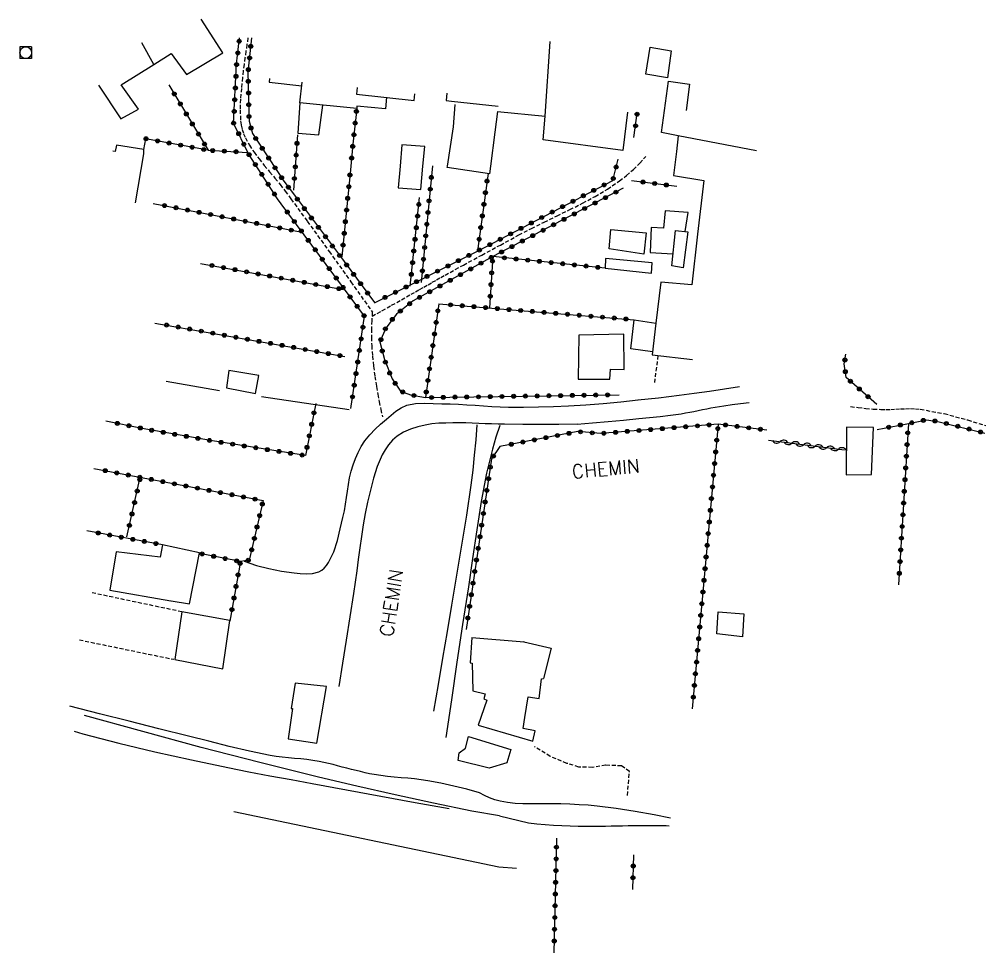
# Model space of a CAD drawing. Header units: millimetres. Extents: x 146000 to 147000, y 128274 to 129000.
# Drawn here: x 146367.9 to 146491.4, y 128444.8 to 128564.2 of the extents above; entities that cross this region are included whole.
import ezdxf
from ezdxf.enums import TextEntityAlignment as Align

# ---------------------------------------------------------------- set-up
doc = ezdxf.new("R2010")
doc.units = ezdxf.units.MM
doc.linetypes.add('DASHED', pattern=[0.75, 0.5, -0.25])
doc.layers.get('0').update_dxf_attribs({"linetype": 'CONTINUOUS'})
for name, color, linetype in [('W0070', 7, 'DASHED'), ('W0071', 7, 'CONTINUOUS'), ('W0101', 7, 'CONTINUOUS'), ('W0104', 1, 'CONTINUOUS'), ('W0112', 1, 'DASHED'), ('W0211', 2, 'CONTINUOUS'), ('W0214', 2, 'CONTINUOUS'), ('W0300', 7, 'CONTINUOUS'), ('W0310', 3, 'CONTINUOUS'), ('W0323', 7, 'CONTINUOUS'), ('W0330', 7, 'CONTINUOUS'), ('W0420', 7, 'CONTINUOUS'), ('W0989', 7, 'CONTINUOUS'), ('W1102', 7, 'CONTINUOUS')]:
    doc.layers.add(name, color=color, linetype=linetype)
doc.styles.get("Standard").update_dxf_attribs({"font": 'romans.shx', "width": 0.85})

# ---------------------------------------------------------------- blocks, each defined once
blk = doc.blocks.new('T420')
for p, q in [((0.75, 0.75), (-0.75, 0.75)), ((-0.75, 0.75), (-0.75, -0.75)), ((0.75, 0.75), (0.75, -0.75)), ((0.75, -0.75), (-0.75, -0.75))]:
    blk.add_line(p, q)
blk.add_ellipse((0, 0), major_axis=(-0.53, 0.53), ratio=1, start_param=3.926991, end_param=10.210176)
blk = doc.blocks.new('t310o')
at = {"color": 0, "linetype": 'Continuous'}
for centre, start, end in [((-0.5, 0.38), 216.8699, 323.1304), ((0.5, -0.37), 36.8699, 143.1303)]:
    blk.add_arc(centre, 0.625, start, end, dxfattribs=at)
blk = doc.blocks.new('t323o')
at = {"color": 0, "linetype": 'Continuous'}
for radius in [0.25, 0.15]:
    blk.add_circle((0, 0), radius, dxfattribs=at)

msp = doc.modelspace()

# ---------------------------------------------------------------- linework, layer by layer
at = {"layer": 'W0070'}
for points in [[(146397.1, 128561.81), (146397.1, 128561.77), (146396.97, 128560.93), (146396.84, 128560.08), (146396.71, 128559.24), (146396.6, 128558.39), (146396.49, 128557.55), (146396.4, 128556.7), (146396.27, 128555.33), (146396.14, 128553.95), (146396.08, 128552.56), (146396.16, 128551.17), (146396.24, 128550.61), (146396.37, 128550.06), (146396.54, 128549.53), (146396.77, 128549.01), (146397.28, 128548.07), (146397.87, 128547.16), (146398.51, 128546.3), (146399.18, 128545.47), (146399.87, 128544.66), (146400.55, 128543.84), (146401.23, 128543.02), (146401.87, 128542.18), (146402.59, 128541.19)], [(146412.98, 128526.18), (146414.23, 128526.88), (146415.47, 128527.58), (146416.72, 128528.28), (146417.96, 128528.98), (146418.5, 128529.29), (146419.04, 128529.6), (146419.58, 128529.9), (146420.12, 128530.21), (146420.66, 128530.52), (146421.21, 128530.82), (146421.75, 128531.13), (146422.29, 128531.43), (146424.64, 128532.73), (146427, 128534.01), (146429.37, 128535.29), (146431.73, 128536.57), (146433.34, 128537.41), (146434.98, 128538.22), (146436.61, 128539.02), (146438.25, 128539.81), (146439.88, 128540.64), (146441.49, 128541.51), (146443.06, 128542.45), (146444.58, 128543.48), (146445.5, 128544.18), (146446.37, 128544.94), (146447.19, 128545.75), (146447.96, 128546.62)], [(146402.59, 128541.19), (146404.68, 128538.32), (146407.48, 128534.46), (146410.26, 128530.58), (146413.01, 128526.68)], [(146412.99, 128526.69), (146412.92, 128525.62), (146412.88, 128524.55), (146412.88, 128523.48), (146412.92, 128522.41), (146413.01, 128521.09), (146413.15, 128519.78), (146413.33, 128518.48), (146413.52, 128517.18), (146413.69, 128516.2), (146413.87, 128515.23), (146414.07, 128514.26), (146414.3, 128513.3)], [(146474.15, 128514.63), (146475.11, 128514.5), (146476.08, 128514.39), (146477.05, 128514.31), (146478.02, 128514.26), (146478.65, 128514.24), (146479.28, 128514.26), (146479.91, 128514.28), (146480.54, 128514.32), (146481.17, 128514.35), (146481.8, 128514.36), (146482.43, 128514.34), (146483.06, 128514.28), (146486.12, 128513.72), (146489.11, 128512.91), (146491.42, 128512.18)]]:
    msp.add_lwpolyline(points, dxfattribs=at)
at = {"layer": 'W0071'}
for points in [[(146446.95, 128515.49), (146448.27, 128515.62), (146449.58, 128515.76), (146450.9, 128515.92), (146452.21, 128516.08), (146454.15, 128516.34), (146456.09, 128516.61), (146458.02, 128516.9), (146459.95, 128517.2)], [(146396.61, 128494.84), (146398.17, 128494.31), (146399.76, 128493.89), (146401.37, 128493.58), (146403, 128493.36), (146403.77, 128493.28), (146404.55, 128493.21), (146405.36, 128493.25), (146406.14, 128493.46), (146406.53, 128493.68), (146406.86, 128493.97), (146407.14, 128494.3), (146407.38, 128494.66), (146408.07, 128496.04), (146408.54, 128497.5), (146408.9, 128498.99), (146409.24, 128500.45), (146409.43, 128501.28), (146409.58, 128502.12), (146409.71, 128502.97), (146409.83, 128503.81), (146409.95, 128504.66), (146410.1, 128505.5), (146410.29, 128506.34), (146410.54, 128507.16), (146410.83, 128507.97), (146411.18, 128508.75), (146411.58, 128509.51), (146412.05, 128510.23), (146412.66, 128511), (146413.34, 128511.71), (146414.06, 128512.37), (146414.8, 128513.01), (146415.39, 128513.51), (146416, 128514.02), (146416.67, 128514.46), (146417.4, 128514.79), (146418.51, 128515.03), (146419.66, 128515.07), (146420.78, 128515.02), (146421.89, 128514.98), (146422.95, 128514.96), (146424.02, 128514.92), (146425.08, 128514.86), (146426.14, 128514.78), (146427.2, 128514.71), (146428.27, 128514.64), (146429.33, 128514.59), (146430.39, 128514.56), (146432.31, 128514.55), (146434.23, 128514.57), (146436.15, 128514.62), (146438.06, 128514.71), (146440.3, 128514.85), (146442.53, 128515.02), (146444.76, 128515.24), (146446.99, 128515.49)], [(146439.17, 128512.36), (146441.15, 128512.53), (146443.13, 128512.7), (146445.1, 128512.89), (146447.07, 128513.09), (146448.43, 128513.22), (146449.78, 128513.36), (146451.14, 128513.52), (146452.49, 128513.71), (146453.03, 128513.8), (146453.58, 128513.9), (146454.12, 128514.01), (146454.66, 128514.12), (146455.2, 128514.24), (146455.75, 128514.35), (146456.29, 128514.46), (146456.84, 128514.55), (146457.92, 128514.72), (146459, 128514.87), (146460.08, 128515.01), (146461.17, 128515.13)], [(146439.17, 128512.36), (146436.86, 128512.33), (146434.54, 128512.32), (146432.22, 128512.32), (146429.9, 128512.35), (146429.08, 128512.37), (146428.25, 128512.4), (146427.43, 128512.43), (146426.6, 128512.47), (146425.78, 128512.51), (146424.95, 128512.54), (146424.13, 128512.55), (146423.3, 128512.54), (146422.41, 128512.52), (146421.52, 128512.48), (146420.62, 128512.41), (146419.74, 128512.25), (146418.81, 128512.02), (146417.89, 128511.74), (146417, 128511.35), (146416.17, 128510.84), (146415.58, 128510.33), (146415.08, 128509.74), (146414.64, 128509.1), (146414.26, 128508.43), (146413.61, 128506.97), (146413.13, 128505.45), (146412.75, 128503.92), (146412.4, 128502.39), (146412.09, 128500.94), (146411.83, 128499.48), (146411.6, 128498.02), (146411.39, 128496.55), (146411.2, 128495.08), (146411.01, 128493.62), (146410.81, 128492.15), (146410.59, 128490.69), (146410.13, 128487.72), (146409.66, 128484.76), (146409.2, 128481.8), (146408.73, 128478.83)], [(146420.87, 128475.66), (146421.45, 128479.05), (146422.02, 128482.44), (146422.59, 128485.83), (146423.15, 128489.22), (146423.8, 128493.05), (146424.46, 128496.89), (146425.09, 128500.72), (146425.64, 128504.57), (146425.88, 128506.5), (146426.08, 128508.42), (146426.26, 128510.35), (146426.4, 128512.29)], [(146429.28, 128512.21), (146428.8, 128510.7), (146428.36, 128509.18), (146427.97, 128507.65), (146427.61, 128506.1), (146426.91, 128502.49), (146426.34, 128498.85), (146425.82, 128495.2), (146425.28, 128491.56), (146424.54, 128486.74), (146423.81, 128481.93), (146423.1, 128477.11), (146422.4, 128472.28)]]:
    msp.add_lwpolyline(points, dxfattribs=at)
at = {"layer": 'W0101'}
for points in [[(146385.05, 128558.4), (146387.26, 128559.78), (146389.23, 128557.09), (146393.87, 128559.89), (146391.12, 128564.16)], [(146429, 128552.36), (146435.1, 128551.76), (146435.73, 128561.33)], [(146377.98, 128555.75), (146380.83, 128551.42), (146383.12, 128552.67), (146380.9, 128555.8), (146385.05, 128558.4)], [(146399.86, 128556.57), (146399.82, 128556.14), (146403.98, 128555.66)], [(146411.05, 128555.45), (146410.98, 128554.6), (146418.34, 128553.79), (146418.44, 128554.64)], [(146422.54, 128554.73), (146422.43, 128553.77), (146423.11, 128553.69), (146429.1, 128553.03)], [(146452.12, 128549.27), (146451.88, 128547.27)], [(146382.72, 128540.7), (146383.8, 128546.96), (146383.77, 128547.49), (146380.27, 128548.07), (146380.1, 128547.23), (146379.82, 128547.28)], [(146451.88, 128547.27), (146451.5, 128544.16), (146455.39, 128543.54)], [(146455.39, 128543.54), (146454.59, 128536.69)], [(146454.59, 128536.69), (146453.85, 128530.2)], [(146453.85, 128530.2), (146449.9, 128530.53), (146449.26, 128525.3)], [(146449.26, 128525.3), (146448.77, 128521.23), (146453.95, 128520.63)]]:
    msp.add_lwpolyline(points, dxfattribs=at)
at = {"layer": 'W0104'}
for points in [[(146450.72, 128556.67), (146447.98, 128557.15), (146448.5, 128560.58), (146451.19, 128560.11)], [(146448, 128536.85), (146447.71, 128534.1), (146443.3, 128534.78), (146443.49, 128537.29)], [(146453.34, 128536.99), (146452.76, 128532.36), (146451.28, 128532.61), (146451.74, 128537.14)], [(146448.68, 128531.68), (146448.79, 128533.02), (146442.83, 128533.57), (146442.75, 128532.34)], [(146445.19, 128519.38), (146445.14, 128523.89), (146439.39, 128523.74), (146439.31, 128518.11), (146443.37, 128518.12), (146443.44, 128519.4)], [(146398.49, 128518.58), (146394.64, 128519.25), (146394.34, 128517.02), (146398.05, 128516.31)], [(146473.62, 128511.97), (146473.56, 128505.9), (146476.8, 128505.92), (146477.07, 128511.94)], [(146386.15, 128496.95), (146385.86, 128495.35), (146380.26, 128496.02), (146379.45, 128491.12), (146387.23, 128489.77), (146387.26, 128489.77), (146389.62, 128489.38), (146390.91, 128495.92)], [(146394.78, 128487.25), (146388.66, 128488.36), (146387.73, 128482.28), (146393.88, 128481.08)], [(146460.49, 128488.09), (146460.33, 128485.18), (146457.06, 128485.53), (146457.21, 128488.37)], [(146407.14, 128478.83), (146403.14, 128479.25), (146402.6, 128475.99), (146402.79, 128475.98), (146402.22, 128472.1), (146405.89, 128471.55)], [(146425.29, 128472.41), (146430.72, 128470.74), (146430.18, 128469.06), (146427.92, 128468.38), (146423.98, 128469.34), (146424.11, 128470.32), (146424.91, 128470.94)]]:
    msp.add_lwpolyline(points, close=True, dxfattribs=at)
for points in [[(146414.82, 128554.18), (146414.68, 128552.7), (146411.03, 128553.06), (146411.03, 128553.03), (146411.01, 128552.76), (146403.73, 128553.46), (146404.03, 128556.13)], [(146452.12, 128549.27), (146449.97, 128549.68), (146450.85, 128556.24), (146453.53, 128555.86), (146453.12, 128552.49)], [(146403.73, 128553.46), (146403.47, 128549.58), (146406.14, 128549.38), (146406.66, 128553.18)], [(146422.61, 128545.38), (146423.37, 128550.39), (146423.6, 128553.25)], [(146429.01, 128552.35), (146428.65, 128549.72), (146428.09, 128545.38)], [(146429.01, 128552.35), (146429, 128552.25)], [(146445.64, 128552.29), (146445.01, 128547.39), (146434.85, 128548.76), (146435.1, 128551.76)], [(146416.75, 128548.11), (146416.54, 128545.38)], [(146419.46, 128545.38), (146419.7, 128547.9), (146416.75, 128548.11)], [(146416.54, 128545.38), (146416.32, 128542.6), (146419.18, 128542.41), (146419.46, 128545.38)], [(146428.09, 128545.38), (146427.96, 128544.39), (146422.58, 128545.2), (146422.61, 128545.38)], [(146452.98, 128537.02), (146453.37, 128539.44), (146450.43, 128539.64), (146450.23, 128537.44), (146448.65, 128537.55), (146448.52, 128534.35), (146451.44, 128534.17)], [(146448.81, 128521.63), (146446.05, 128521.99), (146446.48, 128525.73), (146449.26, 128525.3)], [(146425.71, 128485.09), (146425.5, 128481.84), (146425.76, 128481.8), (146425.86, 128478.27), (146427.44, 128477.88), (146427.27, 128477.22), (146427.63, 128477.07), (146426.55, 128473.87), (146433.51, 128471.82), (146433.83, 128473.14), (146432.27, 128473.46), (146432.5, 128474.85), (146432.93, 128477.49), (146434.31, 128477.26), (146434.61, 128479.8), (146434.87, 128479.82)], [(146425.71, 128485.09), (146432.4, 128484.51), (146432.38, 128484.51), (146435.86, 128483.7), (146434.87, 128479.82)]]:
    msp.add_lwpolyline(points, dxfattribs=at)
at = {"layer": 'W0112'}
for points in [[(146449.52, 128521.14), (146449.06, 128517.68)], [(146388.66, 128488.36), (146377.04, 128490.82)], [(146375.54, 128484.78), (146387.6, 128482.29)], [(146445.62, 128464.88), (146445.88, 128467.96), (146444.86, 128468.66), (146442.83, 128468.74), (146441.14, 128468.46), (146439.41, 128468.51), (146437.87, 128468.98), (146435.74, 128469.87), (146433.75, 128471.12)]]:
    msp.add_lwpolyline(points, dxfattribs=at)
at = {"layer": 'W0211'}
for points in [[(146426.69, 128465.23), (146425.06, 128465.68), (146423.42, 128466.08), (146421.77, 128466.43), (146420.11, 128466.74), (146419.25, 128466.88), (146418.39, 128466.99), (146417.53, 128467.08), (146416.67, 128467.15), (146415.8, 128467.23), (146414.94, 128467.32), (146414.08, 128467.42), (146413.22, 128467.55), (146412.65, 128467.66), (146412.07, 128467.79), (146411.5, 128467.92), (146410.93, 128468.05), (146410.33, 128468.2), (146409.74, 128468.35), (146409.15, 128468.51), (146408.56, 128468.67), (146407.97, 128468.83), (146407.38, 128468.97), (146406.78, 128469.11), (146406.18, 128469.23), (146405.4, 128469.36), (146404.62, 128469.46), (146403.84, 128469.55), (146403.05, 128469.62), (146402.27, 128469.69), (146401.49, 128469.77), (146400.7, 128469.87), (146399.93, 128470), (146397.3, 128470.53), (146394.68, 128471.15), (146392.09, 128471.82), (146389.49, 128472.47), (146385.69, 128473.41), (146381.89, 128474.36), (146378.1, 128475.33), (146374.32, 128476.31)], [(146374.86, 128473.08), (146375.97, 128472.76), (146380.58, 128471.55), (146385.21, 128470.45), (146389.86, 128469.42), (146394.51, 128468.43), (146397.21, 128467.89), (146399.91, 128467.38), (146402.61, 128466.9), (146405.31, 128466.41), (146409.69, 128465.6), (146414.07, 128464.79), (146418.46, 128463.99), (146422.84, 128463.19)], [(146451.12, 128461.95), (146449.03, 128462.39), (146446.61, 128462.84), (146444.18, 128463.21), (146441.73, 128463.52), (146440.58, 128463.63), (146439.43, 128463.69), (146438.27, 128463.74), (146437.12, 128463.79), (146436.15, 128463.82), (146435.18, 128463.82), (146434.21, 128463.81), (146433.24, 128463.8), (146432.26, 128463.81), (146431.28, 128463.86), (146430.3, 128463.96), (146429.34, 128464.14), (146428.64, 128464.32), (146427.97, 128464.57), (146427.32, 128464.87), (146426.69, 128465.23)]]:
    msp.add_lwpolyline(points, dxfattribs=at)
at = {"layer": 'W0214'}
for points in [[(146425.72, 128462.87), (146420.8, 128463.89), (146415.9, 128464.96), (146411, 128466.07), (146406.12, 128467.23), (146398.61, 128469.1), (146391.11, 128471.03), (146383.64, 128473.04), (146376.18, 128475.12)], [(146429.26, 128462.26), (146425.72, 128462.87)], [(146429.26, 128462.26), (146432.98, 128461.36)], [(146432.98, 128461.36), (146434.04, 128461.25), (146435.11, 128461.16), (146436.17, 128461.08), (146437.24, 128461.02), (146438.28, 128460.98), (146439.31, 128460.95), (146440.35, 128460.94), (146441.39, 128460.93), (146442.11, 128460.94), (146442.83, 128460.95), (146443.55, 128460.97), (146444.27, 128460.99), (146444.99, 128461.01), (146445.71, 128461.03), (146446.44, 128461.05), (146447.16, 128461.05), (146448.86, 128461.05), (146450.56, 128461.02), (146450.93, 128461.01)]]:
    msp.add_lwpolyline(points, dxfattribs=at)
at = {"layer": 'W0300'}
for points in [[(146393.45, 128516.64), (146386.62, 128517.81)], [(146410.03, 128514.2), (146398.82, 128515.88)]]:
    msp.add_lwpolyline(points, dxfattribs=at)
at = {"layer": 'W0310'}
msp.add_lwpolyline([(146463.65, 128510.32), (146473.36, 128509.07)], dxfattribs=at)
at = {"layer": 'W0323'}
for points in [[(146401.34, 128540.56), (146400.87, 128541.2), (146397.18, 128546.94), (146395.26, 128550.87), (146395.65, 128558.47), (146396.02, 128561.81)], [(146397.57, 128561.81), (146397.1, 128557.38), (146397.25, 128551.14), (146397.68, 128549.54), (146401.68, 128543.46), (146403.17, 128541.48)], [(146386.97, 128555.79), (146392.02, 128547.4), (146397.08, 128547.14)], [(146411, 128552.76), (146410.52, 128548.21), (146410.2, 128544.92)], [(146446.45, 128549.05), (146446.87, 128552.16)], [(146403.45, 128549.4), (146402.93, 128542.3)], [(146392.02, 128547.4), (146388.01, 128548.15), (146383.98, 128548.89), (146383.73, 128547.5)], [(146413.28, 128527.91), (146426.43, 128534.5), (146443.74, 128543.56), (146444.43, 128546.25)], [(146410.2, 128544.92), (146409.11, 128533.79)], [(146420.68, 128545.4), (146419.26, 128530.49)], [(146420.68, 128545.4), (146420.68, 128545.38)], [(146427.79, 128544.42), (146426.45, 128534.55)], [(146446.12, 128543.52), (146451.93, 128542.81)], [(146445.08, 128542.54), (146428.4, 128533.81), (146418.24, 128528.14), (146416.09, 128526.44), (146414.71, 128524.67), (146413.97, 128522.89), (146414.54, 128520.63), (146415.52, 128518.15), (146416.62, 128516.59), (146417.89, 128516.12), (146419.78, 128515.77)], [(146384.96, 128540.62), (146404.01, 128536.92)], [(146410.24, 128514.39), (146412, 128526.17), (146401.34, 128540.56)], [(146403.17, 128541.48), (146408.66, 128534.14), (146413.29, 128527.93)], [(146417.83, 128530.04), (146419.03, 128541.35)], [(146428.4, 128533.81), (146427.98, 128527.24)], [(146442.75, 128532.34), (146428.4, 128533.81)], [(146391.01, 128532.94), (146409.28, 128529.59)], [(146421.5, 128527.76), (146419.78, 128515.77), (146444.57, 128516.13)], [(146421.5, 128527.76), (146446.48, 128525.73)], [(146385.21, 128525.31), (146409.47, 128521.03)], [(146477.51, 128514.88), (146473.57, 128518.35), (146473.34, 128520.08), (146473.54, 128521.33)], [(146405.77, 128515), (146404.44, 128508.35), (146392.55, 128510.22), (146383.58, 128511.8), (146383.59, 128511.83), (146378.93, 128512.76)], [(146457.22, 128512.37), (146442.17, 128511.17), (146439.26, 128511.42), (146429.3, 128509.52)], [(146463.42, 128511.62), (146457.22, 128512.37), (146453.9, 128475.96)], [(146477.56, 128511.7), (146481.11, 128512.38), (146483.9, 128512.94), (146485.46, 128512.69), (146491.33, 128511.23)], [(146481.54, 128512.46), (146480.29, 128491.8)], [(146429.3, 128509.52), (146428.23, 128507.92), (146424.99, 128486.1)], [(146377.37, 128506.7), (146399.03, 128502.59), (146397.27, 128494.98), (146396.13, 128494.79), (146391.16, 128495.78)], [(146381.61, 128497.95), (146383.33, 128505.57)], [(146386.15, 128496.95), (146376.48, 128498.72)], [(146396.13, 128494.79), (146394.78, 128487.18)], [(146436.56, 128459.39), (146436.22, 128444.76)], [(146446.4, 128457.27), (146446.27, 128452.85)]]:
    msp.add_lwpolyline(points, dxfattribs=at)
at = {"layer": 'W0330'}
msp.add_lwpolyline([(146395.3, 128462.83), (146429.17, 128455.73), (146431.45, 128455.57)], dxfattribs=at)
at = {"layer": 'W1102'}
for points in [[(146385.05, 128558.4), (146383.52, 128561.14)], [(146462.11, 128547.34), (146452.12, 128549.27)]]:
    msp.add_lwpolyline(points, dxfattribs=at)

# ---------------------------------------------------------------- block references
at = {"layer": 'W0310', "rotation": 352.6933466121687}
for p in [(146465.14, 128510.13), (146466.63, 128509.94), (146468.12, 128509.74), (146469.61, 128509.55), (146471.09, 128509.36), (146472.58, 128509.17)]:
    msp.add_blockref('t310o', p, dxfattribs=at)
at = {"layer": 'W0323'}
for p, rotation in [((146395.97, 128561.35), 83.56102492391973), ((146397.46, 128560.71), 263.9651186546635), ((146395.8, 128559.86), 83.56102492391973), ((146397.3, 128559.22), 263.9651186546635), ((146395.64, 128558.37), 87.07107188156024), ((146397.14, 128557.73), 263.9651186546635), ((146395.57, 128556.87), 87.07107188156024), ((146395.49, 128555.37), 87.07107188156024), ((146397.13, 128556.23), 271.3213406250007), ((146387.67, 128554.62), 301.0329845927503), ((146395.41, 128553.87), 87.07107188156024), ((146397.17, 128554.73), 271.3213406250007), ((146388.45, 128553.34), 301.0329845927503), ((146397.2, 128553.23), 271.3213406250007), ((146389.22, 128552.05), 301.0329845927503), ((146395.34, 128552.38), 87.07107188156024), ((146397.23, 128551.73), 271.3213406250007), ((146410.96, 128552.38), 264.0388601795943), ((146446.85, 128552.02), 82.22358150458615), ((146389.99, 128550.77), 301.0329845927503), ((146395.26, 128550.88), 87.07107188156024), ((146397.48, 128550.26), 285.1122519171682), ((146410.8, 128550.89), 264.0388601795943), ((146446.65, 128550.53), 82.22358150458615), ((146384.06, 128548.88), 169.5802348574308), ((146390.77, 128549.48), 301.0329845927503), ((146395.91, 128549.53), 116.055586597518), ((146398.09, 128548.91), 303.3756665869355), ((146410.64, 128549.39), 264.0388601795943), ((146385.54, 128548.61), 169.5802348574308), ((146387.01, 128548.33), 169.5802348574308), ((146388.49, 128548.06), 169.3846614404217), ((146389.96, 128547.79), 169.3846614404217), ((146391.54, 128548.2), 301.0329845927503), ((146396.57, 128548.18), 116.055586597518), ((146398.92, 128547.66), 303.3756665869355), ((146403.37, 128548.29), 265.8734600725784), ((146410.49, 128547.9), 264.4263620391487), ((146391.44, 128547.51), 169.3846614404217), ((146392.59, 128547.37), 357.0709842759931), ((146394.08, 128547.29), 357.0709842759931), ((146395.58, 128547.22), 357.0709842759931), ((146397.24, 128546.84), 122.765496385005), ((146399.74, 128546.41), 303.3756665869355), ((146403.26, 128546.79), 265.8734600725784), ((146410.35, 128546.41), 264.4263620391487), ((146398.05, 128545.58), 122.765496385005), ((146400.57, 128545.16), 303.3756665869355), ((146403.15, 128545.29), 265.8734600725784), ((146444.17, 128545.26), 75.71382015030207), ((146398.87, 128544.32), 122.765496385005), ((146401.39, 128543.9), 303.3756665869355), ((146410.13, 128544.24), 264.4263620390585), ((146420.54, 128543.93), 264.563838640476), ((146399.68, 128543.06), 122.765496385005), ((146402.27, 128542.68), 306.7970874146748), ((146403.04, 128543.8), 265.8734600725784), ((146409.99, 128542.75), 264.4263620390585), ((146427.66, 128543.46), 262.274213052121), ((146442.64, 128542.98), 27.61554626090872), ((146443.8, 128543.8), 75.71382015030207), ((146447.61, 128543.34), 352.9684118105341), ((146449.1, 128543.16), 352.9684118105341), ((146450.59, 128542.97), 352.9684118105341), ((146400.49, 128541.8), 122.765496385005), ((146420.4, 128542.43), 264.563838640476), ((146427.46, 128541.98), 262.274213052121), ((146439.98, 128541.59), 27.61554626090872), ((146441.31, 128542.28), 27.61554626090872), ((146444.14, 128542.05), 207.6321113699898), ((146386.43, 128540.33), 349.0293865043005), ((146403.41, 128541.15), 306.7970874143515), ((146409.84, 128541.26), 264.4263620390585), ((146418.94, 128540.48), 83.93031615157608), ((146420.25, 128540.94), 264.563838640476), ((146427.26, 128540.49), 262.274213052121), ((146437.32, 128540.2), 27.61554626090872), ((146438.65, 128540.89), 27.61554626090872), ((146441.48, 128540.66), 207.6321113699898), ((146442.81, 128541.35), 207.6321113699898), ((146387.9, 128540.05), 349.0293865043005), ((146389.37, 128539.76), 349.0293865043005), ((146390.85, 128539.47), 349.0293865043005), ((146392.32, 128539.19), 349.0293865043005), ((146402.13, 128539.5), 126.510800262325), ((146404.31, 128539.95), 306.7970874143515), ((146409.7, 128539.76), 264.4263620390585), ((146418.78, 128538.99), 83.93031615157608), ((146420.11, 128539.45), 264.563838640476), ((146427.06, 128539.01), 262.274213052121), ((146435.99, 128539.5), 27.61554626090872), ((146438.83, 128539.27), 207.6321113699898), ((146440.15, 128539.96), 207.6321113699898), ((146393.79, 128538.9), 349.0293865043005), ((146395.27, 128538.62), 349.0293865043005), ((146396.74, 128538.33), 349.0293865043005), ((146398.21, 128538.05), 349.0293865043005), ((146399.68, 128537.76), 349.0293865043005), ((146403.02, 128538.3), 126.510800262325), ((146405.21, 128538.75), 306.7970874143515), ((146409.55, 128538.27), 264.4263620390585), ((146419.97, 128537.95), 264.563838640476), ((146433.33, 128538.11), 27.61554626090872), ((146434.66, 128538.81), 27.61554626090872), ((146436.17, 128537.88), 207.6321113699898), ((146437.5, 128538.57), 207.6321113699898), ((146401.16, 128537.48), 349.0293865043005), ((146402.63, 128537.19), 349.0293865043005), ((146403.92, 128537.09), 126.510800262325), ((146406.11, 128537.55), 306.7970874143515), ((146409.41, 128536.78), 264.4263620390585), ((146418.62, 128537.5), 83.93031615157608), ((146426.86, 128537.52), 262.274213052121), ((146430.68, 128536.72), 27.61554626090872), ((146432.01, 128537.42), 27.61554626090872), ((146433.51, 128536.48), 207.6321113699898), ((146434.84, 128537.18), 207.6321113699898), ((146404.81, 128535.88), 126.510800262325), ((146407.01, 128536.35), 306.7970874143515), ((146409.26, 128535.28), 264.4263620390585), ((146418.46, 128536.01), 83.93031615157608), ((146419.83, 128536.46), 264.563838640476), ((146426.66, 128536.03), 262.274213052121), ((146428.02, 128535.33), 27.61554626090872), ((146429.35, 128536.03), 27.61554626090872), ((146432.18, 128535.79), 207.6321113699898), ((146405.7, 128534.68), 126.510800262325), ((146407.9, 128535.15), 306.7970874143515), ((146418.3, 128534.52), 83.93031615157608), ((146419.69, 128534.97), 264.563838640476), ((146426.69, 128534.64), 27.61554626090872), ((146429.52, 128534.4), 207.6321113699898), ((146430.85, 128535.09), 207.6321113699898), ((146406.59, 128533.47), 126.510800262325), ((146408.8, 128533.95), 306.7055528712584), ((146409.7, 128532.74), 306.7055528712584), ((146418.14, 128533.03), 83.93031615157608), ((146419.54, 128533.47), 264.563838640476), ((146424.01, 128533.29), 26.63474343947859), ((146425.35, 128533.96), 26.63474343947859), ((146426.89, 128532.97), 209.1584119536379), ((146428.2, 128533.7), 209.1584119536379), ((146428.36, 128533.22), 266.3422333609183), ((146429.89, 128533.65), 174.1562428894535), ((146431.38, 128533.5), 174.1562428894535), ((146432.87, 128533.35), 174.1562428894535), ((146434.36, 128533.2), 174.1562428894535), ((146435.86, 128533.04), 174.1562428894535), ((146437.35, 128532.89), 174.1562428894535), ((146392.49, 128532.67), 349.6237512098289), ((146393.97, 128532.4), 349.6237512098289), ((146395.44, 128532.13), 349.6237512098289), ((146396.92, 128531.86), 349.6237512098289), ((146398.39, 128531.59), 349.6237512098289), ((146407.49, 128532.27), 126.510800262325), ((146410.6, 128531.54), 306.7055528712584), ((146419.4, 128531.98), 264.563838640476), ((146421.33, 128531.94), 26.63474343947859), ((146422.67, 128532.61), 26.63474343947859), ((146424.27, 128531.5), 209.1584119536379), ((146425.58, 128532.23), 209.1584119536379), ((146428.26, 128531.73), 266.3422333609183), ((146438.84, 128532.74), 174.1562428894535), ((146440.33, 128532.59), 174.1562428894535), ((146441.83, 128532.43), 174.1562428894535), ((146399.87, 128531.32), 349.6237512098289), ((146401.34, 128531.05), 349.6237512098289), ((146402.82, 128530.78), 349.6237512098289), ((146404.29, 128530.51), 349.6237512098289), ((146408.38, 128531.06), 126.510800262325), ((146411.49, 128530.34), 306.7055528712584), ((146417.98, 128531.53), 83.93031615157608), ((146418.65, 128530.6), 26.63474343947859), ((146419.99, 128531.27), 26.63474343947859), ((146422.96, 128530.77), 209.1584119536379), ((146405.77, 128530.24), 349.6237512098289), ((146407.24, 128529.97), 349.6237512098289), ((146408.72, 128529.7), 349.6237512098289), ((146409.27, 128529.86), 126.510800262325), ((146412.39, 128529.14), 306.7055528712584), ((146415.96, 128529.25), 26.63474343947859), ((146417.31, 128529.92), 26.63474343947859), ((146420.34, 128529.31), 209.1584119536379), ((146421.65, 128530.04), 209.1584119536379), ((146428.17, 128530.23), 266.3422333609183), ((146410.16, 128528.65), 126.510800262325), ((146414.62, 128528.58), 26.63474343947859), ((146419.03, 128528.58), 209.1584119536379), ((146428.07, 128528.73), 266.3422333609183), ((146411.06, 128527.44), 126.510800262325), ((146416.59, 128526.84), 218.3169389370725), ((146417.77, 128527.77), 218.3169389370725), ((146421.37, 128526.87), 261.8672225231813), ((146423, 128527.64), 355.3559755234777), ((146424.49, 128527.52), 355.3559755234777), ((146425.99, 128527.4), 355.3559755234777), ((146427.48, 128527.28), 355.3559755234777), ((146428.98, 128527.16), 355.3559755234777), ((146430.47, 128527.03), 355.3559755234777), ((146431.97, 128526.91), 355.3559755234777), ((146433.46, 128526.79), 355.3559755234777), ((146434.96, 128526.67), 355.3559755234777), ((146411.95, 128526.24), 126.510800262325), ((146415.56, 128525.77), 232.1004287652841), ((146421.16, 128525.39), 261.8672225231813), ((146436.45, 128526.55), 355.3559755234777), ((146437.95, 128526.43), 355.3559755234777), ((146439.44, 128526.31), 355.3559755234777), ((146440.94, 128526.18), 355.3559755234777), ((146442.43, 128526.06), 355.3559755234777), ((146443.93, 128525.94), 355.3559755234777), ((146445.42, 128525.82), 355.3559755234777), ((146386.69, 128525.05), 349.9879801552123), ((146388.17, 128524.79), 349.9879801552123), ((146389.64, 128524.53), 349.9879801552123), ((146391.12, 128524.27), 349.9879801552123), ((146411.79, 128524.77), 81.52915898349552), ((146414.67, 128524.57), 247.6117569777975), ((146392.6, 128524.01), 349.9879801552123), ((146394.07, 128523.75), 349.9879801552123), ((146395.55, 128523.49), 349.9879801552123), ((146397.03, 128523.23), 349.9879801552123), ((146398.51, 128522.97), 349.9879801552123), ((146411.57, 128523.29), 81.52915898349552), ((146414.09, 128523.18), 247.6117569777975), ((146420.95, 128523.9), 261.8672225231813), ((146399.98, 128522.71), 349.9879801552123), ((146401.46, 128522.45), 349.9879801552123), ((146402.94, 128522.19), 349.9879801552123), ((146404.41, 128521.92), 349.9879801552123), ((146411.35, 128521.8), 81.52915898349552), ((146414.26, 128521.74), 283.9348351148931), ((146420.73, 128522.42), 261.8672225231813), ((146405.89, 128521.66), 349.9879801552123), ((146407.37, 128521.4), 349.9879801552123), ((146408.85, 128521.14), 349.9879801552123), ((146420.52, 128520.93), 261.8672225231813), ((146473.42, 128520.58), 81.00620760109474), ((146411.13, 128520.32), 81.52915898349552), ((146414.67, 128520.3), 291.6695207180422), ((146420.31, 128519.45), 261.8672225231813), ((146410.91, 128518.84), 81.52915898349552), ((146415.22, 128518.9), 291.6695207180422), ((146473.47, 128519.09), 97.34502323838612), ((146410.69, 128517.35), 81.52915898349552), ((146415.92, 128517.59), 305.213266799327), ((146420.1, 128517.96), 261.8672225231813), ((146474.13, 128517.86), 138.6826933305806), ((146475.26, 128516.87), 138.6826933305806), ((146410.46, 128515.87), 81.52915898349552), ((146416.88, 128516.5), 339.4982308212404), ((146418.31, 128516.04), 349.6072357760475), ((146419.89, 128516.48), 261.8672225231813), ((146420.57, 128515.78), 0.8391929902462313), ((146422.07, 128515.8), 0.8391929902462313), ((146423.57, 128515.83), 0.8391929902462313), ((146425.07, 128515.85), 0.8391929902462313), ((146426.57, 128515.87), 0.8391929902462313), ((146428.07, 128515.89), 0.8391929902462313), ((146429.57, 128515.91), 0.8391929902462313), ((146431.07, 128515.94), 0.8391929902462313), ((146432.57, 128515.96), 0.8391929902462313), ((146434.07, 128515.98), 0.8391929902462313), ((146435.57, 128516), 0.8391929902462313), ((146437.07, 128516.02), 0.8391929902462313), ((146438.57, 128516.05), 0.8391929902462313), ((146440.07, 128516.07), 0.8391929902462313), ((146441.57, 128516.09), 0.8391929902462313), ((146443.07, 128516.11), 0.8391929902462313), ((146476.38, 128515.88), 138.6826933305806), ((146405.53, 128513.82), 258.7049714828658), ((146380.4, 128512.47), 168.7397726141795), ((146381.87, 128512.17), 168.7397726141795), ((146383.34, 128511.88), 168.7397726141795), ((146405.24, 128512.35), 258.7049714828658), ((146450.08, 128511.8), 184.5512236307951), ((146451.58, 128511.92), 184.5512236307951), ((146453.07, 128512.04), 184.5512236307951), ((146454.57, 128512.16), 184.5512236307951), ((146456.06, 128512.28), 184.5512236307951), ((146457.17, 128511.81), 264.7964054568881), ((146458.15, 128512.26), 173.0741438662675), ((146459.64, 128512.08), 173.0741438662675), ((146461.13, 128511.9), 173.0741438662675), ((146479.03, 128511.98), 10.88372967161776), ((146480.51, 128512.26), 10.88372967161776), ((146481.98, 128512.55), 11.30993247384812), ((146483.45, 128512.85), 11.30993247384812), ((146484.93, 128512.78), 350.9971799731624), ((146486.39, 128512.46), 346.0464786780898), ((146487.85, 128512.1), 346.0464786780898), ((146384.79, 128511.59), 170.0029533946782), ((146386.27, 128511.33), 170.0029533946782), ((146387.74, 128511.07), 170.0029533946782), ((146389.22, 128510.81), 170.0029533946782), ((146390.7, 128510.55), 170.0029533946782), ((146404.94, 128510.88), 258.7049714828658), ((146435.19, 128510.64), 190.7848263386896), ((146436.66, 128510.92), 190.7848263386896), ((146438.14, 128511.2), 190.7848263386896), ((146439.61, 128511.39), 175.2282139199092), ((146441.11, 128511.26), 175.2282139199092), ((146442.6, 128511.21), 184.5512236307951), ((146444.1, 128511.33), 184.5512236307951), ((146445.59, 128511.45), 184.5512236307951), ((146447.09, 128511.56), 184.5512236307951), ((146448.59, 128511.68), 184.5512236307951), ((146462.62, 128511.72), 173.0741438662675), ((146481.46, 128511.26), 266.5441132275496), ((146489.3, 128511.74), 346.0464786780898), ((146490.76, 128511.37), 346.0464786780898), ((146392.18, 128510.29), 170.0029533946782), ((146393.66, 128510.05), 171.0246500487243), ((146395.14, 128509.81), 171.0246500487243), ((146396.62, 128509.58), 171.0246500487243), ((146398.1, 128509.35), 171.0246500487243), ((146404.65, 128509.41), 258.7049714828658), ((146430.77, 128509.8), 190.7848263386896), ((146432.24, 128510.08), 190.7848263386896), ((146433.72, 128510.36), 190.7848263386896), ((146457.03, 128510.32), 264.7964054568881), ((146481.37, 128509.76), 266.5441132275496), ((146399.58, 128509.11), 171.0246500487243), ((146401.06, 128508.88), 171.0246500487243), ((146402.55, 128508.64), 171.0246500487243), ((146404.03, 128508.41), 171.0246500487243), ((146428.48, 128508.29), 236.4425229905002), ((146456.9, 128508.82), 264.7964054568881), ((146481.28, 128508.27), 266.5441132275496), ((146428.08, 128506.87), 261.5411534721237), ((146456.76, 128507.33), 264.7964054568881), ((146378.85, 128506.42), 349.2548510447751), ((146380.32, 128506.14), 349.2548510447751), ((146381.79, 128505.86), 349.2548510447751), ((146456.62, 128505.84), 264.7964054568881), ((146481.19, 128506.77), 266.5441132275496), ((146383.27, 128505.58), 349.2548510447751), ((146383.27, 128505.27), 77.22598960146074), ((146384.74, 128505.3), 349.2548510447751), ((146386.21, 128505.02), 349.2548510447751), ((146387.69, 128504.74), 349.2548510447751), ((146389.16, 128504.46), 349.2548510447751), ((146427.86, 128505.39), 261.5411534721237), ((146481.1, 128505.27), 266.5441132275496), ((146382.94, 128503.81), 77.22598960146074), ((146390.64, 128504.18), 349.2548510447751), ((146392.11, 128503.9), 349.2548510447751), ((146393.58, 128503.62), 349.2548510447751), ((146395.06, 128503.34), 349.2548510447751), ((146427.64, 128503.9), 261.5411534721237), ((146456.49, 128504.34), 264.7964054568881), ((146481.01, 128503.78), 266.5441132275496), ((146382.6, 128502.34), 77.22598960146074), ((146396.53, 128503.06), 349.2548510447751), ((146398, 128502.78), 349.2548510447751), ((146398.93, 128502.15), 257.000984890716), ((146427.42, 128502.42), 261.5411534721237), ((146456.35, 128502.85), 264.7964054568881), ((146480.92, 128502.28), 266.5441132275496), ((146382.27, 128500.88), 77.22598960146074), ((146398.59, 128500.68), 257.000984890716), ((146427.2, 128500.94), 261.5411534721237), ((146456.22, 128501.35), 264.7964054568881), ((146480.83, 128500.78), 266.5441132275496), ((146426.98, 128499.45), 261.5411534721237), ((146456.08, 128499.86), 264.7964054568881), ((146377.95, 128498.45), 169.635215277422), ((146381.94, 128499.42), 77.22598960146074), ((146398.25, 128499.22), 257.000984890716), ((146455.94, 128498.37), 264.7964054568881), ((146480.74, 128499.28), 266.5441132275496), ((146379.43, 128498.18), 169.635215277422), ((146380.9, 128497.91), 169.635215277422), ((146382.38, 128497.64), 169.635215277422), ((146383.85, 128497.37), 169.635215277422), ((146385.33, 128497.1), 169.635215277422), ((146397.92, 128497.76), 257.000984890716), ((146426.76, 128497.97), 261.5411534721237), ((146480.65, 128497.79), 266.5441132275496), ((146391.24, 128495.77), 168.7188449115442), ((146397.58, 128496.3), 257.000984890716), ((146426.53, 128496.49), 261.5411534721237), ((146455.81, 128496.87), 264.7964054568881), ((146480.56, 128496.29), 266.5441132275496), ((146392.71, 128495.47), 168.7188449115442), ((146394.18, 128495.18), 168.7188449115442), ((146395.65, 128494.89), 168.7188449115442), ((146396.09, 128494.56), 259.9284822705068), ((146397.13, 128494.96), 189.4215306881013), ((146426.31, 128495), 261.5411534721237), ((146455.67, 128495.38), 264.7964054568881), ((146480.47, 128494.79), 266.5441132275496), ((146426.09, 128493.52), 261.5411534721237), ((146455.54, 128493.89), 264.7964054568881), ((146480.38, 128493.29), 266.5441132275496), ((146395.83, 128493.09), 259.9284822705068), ((146425.87, 128492.03), 261.5411534721237), ((146455.4, 128492.39), 264.7964054568881), ((146395.57, 128491.61), 259.9284822705068), ((146455.26, 128490.9), 264.7964054568881), ((146395.31, 128490.13), 259.9284822705068), ((146425.65, 128490.55), 261.5411534721237), ((146395.04, 128488.65), 259.9284822705068), ((146425.43, 128489.07), 261.5411534721237), ((146455.13, 128489.4), 264.7964054568881), ((146425.21, 128487.58), 261.5411534721237), ((146454.99, 128487.91), 264.7964054568881), ((146454.86, 128486.42), 264.7964054568881), ((146454.72, 128484.92), 264.7964054568881), ((146454.58, 128483.43), 264.7964054568881), ((146454.45, 128481.93), 264.7964054568881), ((146454.31, 128480.44), 264.7964054568881), ((146454.18, 128478.95), 264.7964054568881), ((146454.04, 128477.45), 264.7964054568881), ((146436.54, 128458.26), 268.6525523686993), ((146436.5, 128456.76), 268.6525523686993), ((146436.47, 128455.26), 268.6525523686993), ((146446.36, 128455.85), 268.3488678887904), ((146436.43, 128453.76), 268.6525523686993), ((146446.31, 128454.35), 268.3488678887904), ((146436.4, 128452.26), 268.6525523686993), ((146436.36, 128450.76), 268.6525523686993), ((146436.33, 128449.26), 268.6525523686993), ((146436.29, 128447.76), 268.6525523686993), ((146436.26, 128446.26), 268.6525523686993)]:
    msp.add_blockref('t323o', p, dxfattribs=dict(at, rotation=rotation))
at = {"layer": 'W0420'}
msp.add_blockref('T420', (146368.69, 128559.89), dxfattribs=at)

# ---------------------------------------------------------------- texts
at = {"layer": 'W0989'}
for rotation, p in [(5.2614, (146442.83, 128506.67)), (81.3149, (146415.43, 128489.51))]:
    msp.add_text('CHEMIN', height=1.75, rotation=rotation, dxfattribs=at).set_placement(p, align=Align.MIDDLE)

doc.saveas('drawing.dxf')
